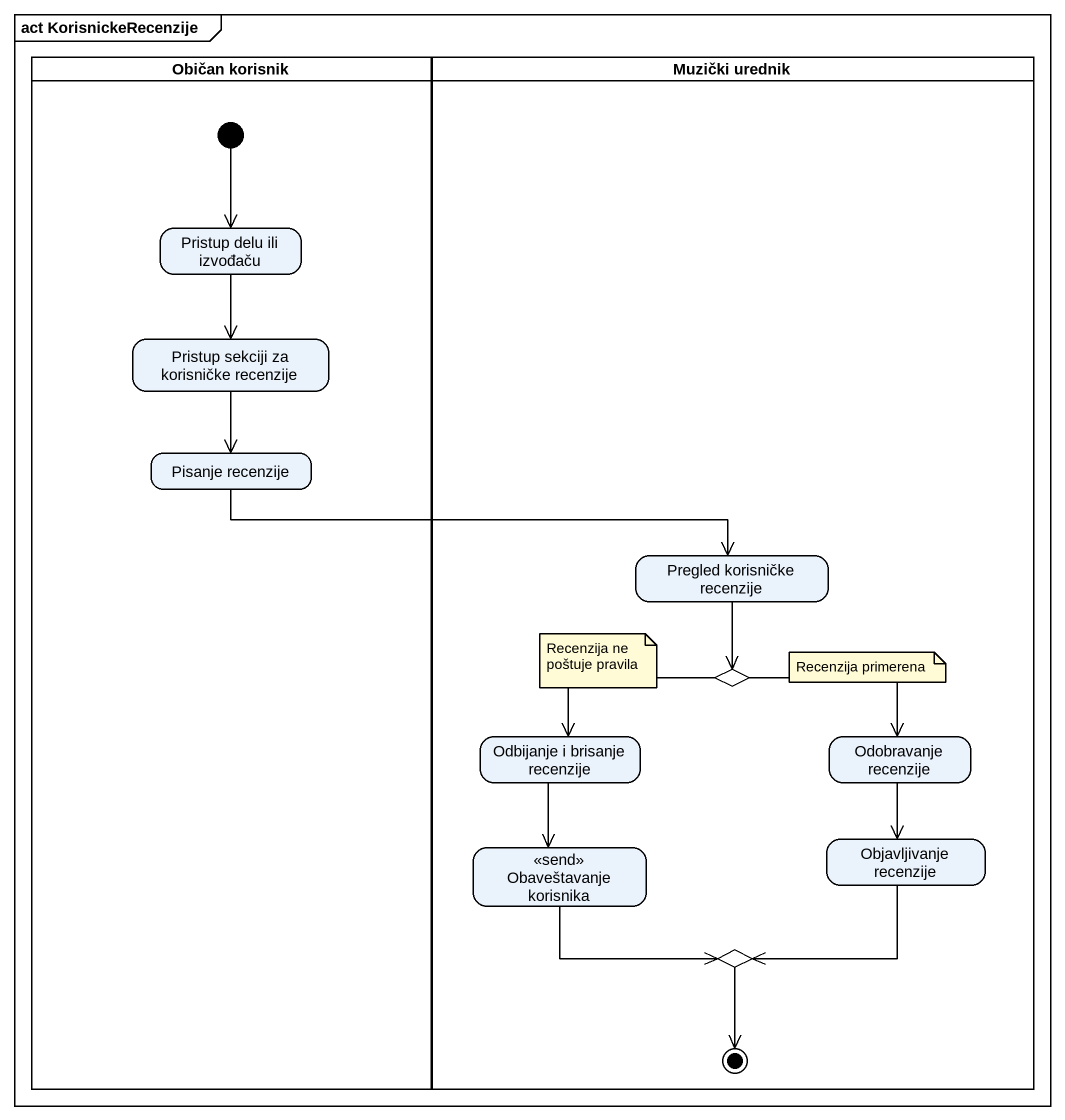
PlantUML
@startuml
mainframe act KorisnickeRecenzije
hide empty description
state "Običan korisnik" as Običan_korisnik <<partition>> {
  state "Pristup delu ili izvođaču" as Pristup_delu_ili_izvođaču
  state "Pristup sekciji za korisničke recenzije" as Pristup_sekciji_za
  state "Pisanje recenzije" as Pisanje_recenzije
  [*] --> Pristup_delu_ili_izvođaču
}
state "Muzički urednik" as Muzički_urednik <<partition>> {
  state "Pregled korisničke recenzije" as Pregled_korisničke_recenzije
  state choice1 <<choice>>
  state "Odbijanje i brisanje recenzije" as Odbijanje_i_brisanje
  state "Odobravanje recenzije" as Odobravanje_recenzije
  state "Obaveštavanje korisnika" as Obaveštavanje_korisnika <<send>>
  state "Objavljivanje recenzije" as Objavljivanje_recenzije
  state choice2 <<choice>>
  choice2 --> [*]
}
Pristup_delu_ili_izvođaču --> Pristup_sekciji_za
Pristup_sekciji_za --> Pisanje_recenzije
Pisanje_recenzije -right-> Pregled_korisničke_recenzije
Pregled_korisničke_recenzije --> choice1
choice1 -left-> Odbijanje_i_brisanje
choice1 -right-> Odobravanje_recenzije
Odbijanje_i_brisanje --> Obaveštavanje_korisnika
Odobravanje_recenzije --> Objavljivanje_recenzije
Obaveštavanje_korisnika -right-> choice2
Objavljivanje_recenzije -left-> choice2
note as N1
  Recenzija ne poštuje pravila
end note
note as N2
  Recenzija primerena
end note
@enduml
